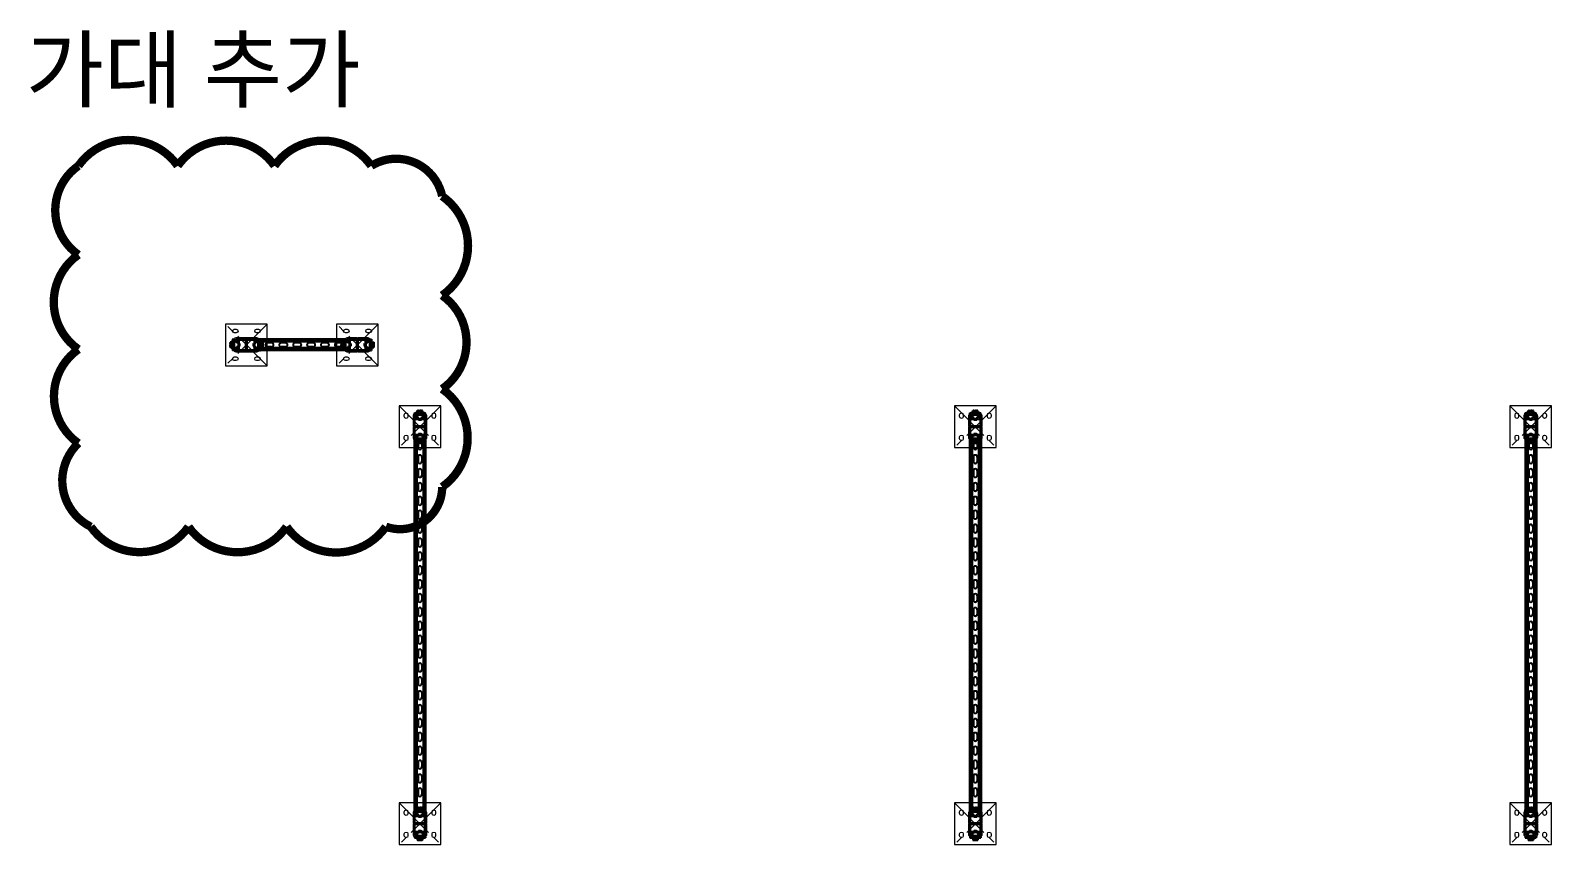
# Model space of a CAD drawing. Header units: millimetres. Extents: x 61566 to 504600, y -69328 to 118800.
# Drawn here: x 412497 to 417975, y 70875 to 73808 of the extents above; entities that cross this region are included whole.
import ezdxf
from ezdxf.enums import TextEntityAlignment as Align

# ---------------------------------------------------------------- set-up
doc = ezdxf.new("R2010")
doc.units = ezdxf.units.MM
doc.header["$LTSCALE"] = 200
doc.linetypes.add('CENTER2', pattern=[1.125, 0.75, -0.125, 0.125, -0.125])
doc.linetypes.add('phl_thick', pattern=[0])
doc.layers.get('DEFPOINTS').update_dxf_attribs({"color": 137})
doc.layers.add('@@P3_P4 환상망 SUPPORT', color=4, linetype='Continuous')
doc.styles.add('SUNJIN', font='malgun.ttf')

# ---------------------------------------------------------------- blocks, each defined once
blk = doc.blocks.new('A$Cd080613a')
at = {"layer": '@@P3_P4 환상망 SUPPORT', "color": 2, "linetype": 'phl_thick'}
for p, q in [((-20, 4.434), (-18.540497, 4.434)), ((-20, 1.034), (-20, 4.434)), ((-20, 1.034), (-18.540497, 1.034)), ((-18.540497, 4.434), (-11.18034, 4.434)), ((-18.540497, 1.034), (-18.540497, 4.434)), ((-18.540497, 1.034), (-11.18034, 1.034)), ((-13.5, 0), (-13.5, 1.034)), ((-13.5, 0), (-8, 0)), ((-11.18034, 4.434), (-10.999621, 4.526016)), ((-11.18034, 1.034), (-11.18034, 4.434)), ((-11.18034, 1.034), (-8.008727, 1.034)), ((-10.999621, 4.526016), (-10.817799, 4.607405)), ((-10.817799, 4.607405), (-10.635521, 4.678167)), ((-10.635521, 4.678167), (-10.453605, 4.738253)), ((-10.5, -10.466), (-10.5, 0)), ((-10.453605, 4.738253), (-10.273729, 4.787376)), ((-10.309559, 6.434007), (10.309559, 6.434007)), ((-10.273729, 4.787376), (-10.096742, 4.825514)), ((-10.096742, 4.825514), (-9.923378, 4.852767)), ((-9.923378, 4.852767), (-9.754732, 4.869109)), ((-9.754732, 4.869109), (-9.592018, 4.874416)), ((-9.43597, 4.869011), (-9.592018, 4.874416)), ((-9.45, 12.285517), (-8.5, 12.834)), ((-9.45, 12.285517), (-9.425949, 12.285517)), ((-9.45, 6.434), (-9.45, 12.285517)), ((-9.286802, 4.852541), (-9.43597, 4.869011)), ((-9.425949, 12.285517), (-9.225178, 12.382765)), ((-9.425949, 6.434), (-9.425949, 12.285517)), ((-9.14507, 4.825103), (-9.286802, 4.852541)), ((-9.225178, 12.382765), (-9.028632, 12.46982)), ((-9.011345, 4.786714), (-9.14507, 4.825103)), ((-9.028632, 12.46982), (-8.835734, 12.547031)), ((-8.886751, 4.737605), (-9.011345, 4.786714)), ((-8.771402, 4.677806), (-8.886751, 4.737605)), ((-8.835734, 12.547031), (-8.645934, 12.614685)), ((-8.66519, 4.60729), (-8.771402, 4.677806)), ((-8.568009, 4.52603), (-8.66519, 4.60729)), ((-8.645934, 12.614685), (-8.458704, 12.673015)), ((-8.479752, 4.434), (-8.568009, 4.52603)), ((-8.5, 12.834), (8.5, 12.834)), ((-8.383024, 4.342905), (-8.479752, 4.434)), ((-8.479752, 4.434), (8.479752, 4.434)), ((-8.458704, 12.673015), (-8.273532, 12.722205)), ((-8.298335, 4.244727), (-8.383024, 4.342905)), ((-8.225616, 4.140826), (-8.298335, 4.244727)), ((-8.273532, 12.722205), (-8.089918, 12.762387)), ((-8.164452, 4.032743), (-8.225616, 4.140826)), ((-8.114311, 3.921798), (-8.164452, 4.032743)), ((-8.073442, 3.805669), (-8.114311, 3.921798)), ((-8.089918, 12.762387), (-7.907369, 12.793645)), ((-8.041426, 3.683749), (-8.073442, 3.805669)), ((-8.018427, 3.556566), (-8.041426, 3.683749)), ((-8.004602, 3.42465), (-8.018427, 3.556566)), ((-8.006255, 0.977988), (-8.008727, 1.034)), ((-8.004136, 0.924002), (-8.006255, 0.977988)), ((-8.000031, 3.288557), (-8.004602, 3.42465)), ((-8.002394, 0.872075), (-8.004136, 0.924002)), ((-8.001102, 0.822352), (-8.002394, 0.872075)), ((-8.000288, 0.774408), (-8.001102, 0.822352)), ((-8, 0.727727), (-8.000288, 0.774408)), ((-8, -0.157176), (-8, 3.288561)), ((-7.997347, 2.169936), (-8, 2.238707)), ((-7.989459, 2.102767), (-7.997347, 2.169936)), ((-7.976272, 2.037446), (-7.989459, 2.102767)), ((-7.957771, 1.974207), (-7.976272, 2.037446)), ((-7.934047, 1.913249), (-7.957771, 1.974207)), ((-7.905217, 1.854768), (-7.934047, 1.913249)), ((-7.907369, 12.793645), (-7.725397, 12.816016)), ((-7.871396, 1.798956), (-7.905217, 1.854768)), ((-7.832213, 1.745381), (-7.871396, 1.798956)), ((-7.78686, 1.693336), (-7.832213, 1.745381)), ((-7.735268, 1.643293), (-7.78686, 1.693336)), ((-7.677382, 1.595741), (-7.735268, 1.643293)), ((-7.725397, 12.816016), (-7.543511, 12.829488)), ((-7.613221, 1.551128), (-7.677382, 1.595741)), ((-7.54299, 1.509804), (-7.613221, 1.551128)), ((-7.543511, 12.829488), (-7.361216, 12.834)), ((-7.466933, 1.472099), (-7.54299, 1.509804)), ((-7.385253, 1.438355), (-7.466933, 1.472099)), ((-7.298238, 1.408783), (-7.385253, 1.438355)), ((-7.17892, 12.829488), (-7.361216, 12.834)), ((-7.206336, 1.383563), (-7.298238, 1.408783)), ((-7.110023, 1.362871), (-7.206336, 1.383563)), ((-6.997035, 12.816016), (-7.17892, 12.829488)), ((-7.009788, 1.34687), (-7.110023, 1.362871)), ((-6.90625, 1.335597), (-7.009788, 1.34687)), ((-6.815063, 12.793645), (-6.997035, 12.816016)), ((-6.800099, 1.329011), (-6.90625, 1.335597)), ((-6.632514, 12.762387), (-6.815063, 12.793645)), ((-6.691977, 1.327135), (-6.800099, 1.329011)), ((-6.691977, 1.327135), (-6.581325, 1.329907)), ((-6.4489, 12.722205), (-6.632514, 12.762387)), ((-6.581325, 1.329907), (-6.467915, 1.337363)), ((-6.467915, 1.337363), (-6.352408, 1.349526)), ((-6.263728, 12.673015), (-6.4489, 12.722205)), ((-6.352408, 1.349526), (-6.235472, 1.366419)), ((-6.076497, 12.614685), (-6.263728, 12.673015)), ((-6.235472, 1.366419), (-6.117777, 1.387979)), ((-6.117777, 1.387979), (-6, 1.414014)), ((-5.886698, 12.547031), (-6.076497, 12.614685)), ((-6, 1.414014), (-5.30323, 1.57262)), ((-6, -1.216), (-6, 1.414014)), ((-5.6938, 12.46982), (-5.886698, 12.547031)), ((-5.497254, 12.382765), (-5.6938, 12.46982)), ((-5.296482, 12.285517), (-5.497254, 12.382765)), ((-5.30323, 1.57262), (-4.617331, 1.711087)), ((-5.296482, 12.285517), (-4.129467, 12.285517)), ((-5.296482, 6.434), (-5.296482, 12.285517)), ((-4.617331, 1.711087), (-3.940787, 1.829986)), ((-4.129467, 12.285517), (-3.727924, 12.382765)), ((-4.129467, 6.434), (-4.129467, 12.285517)), ((-3.940787, 1.829986), (-3.272149, 1.929801)), ((-3.727924, 12.382765), (-3.334832, 12.46982)), ((-3.334832, 12.46982), (-2.949037, 12.547031)), ((-3.272149, 1.929801), (-2.610019, 2.010935)), ((-2.949037, 12.547031), (-2.569437, 12.614685)), ((-2.610019, 2.010935), (-1.953047, 2.07371)), ((-2.569437, 12.614685), (-2.194977, 12.673015)), ((-2.194977, 12.673015), (-1.824632, 12.722205)), ((-1.953047, 2.07371), (-1.299912, 2.118373)), ((-1.824632, 12.722205), (-1.457404, 12.762387)), ((-1.457404, 12.762387), (-1.092307, 12.793645)), ((-1.299912, 2.118373), (-0.649322, 2.145102)), ((-1.092307, 12.793645), (-0.728363, 12.816016)), ((-0.728363, 12.816016), (-0.364591, 12.829488)), ((-0.649322, 2.145102), (0, 2.154)), ((-0.364591, 12.829488), (0, 12.834)), ((0.364591, 12.829488), (0, 12.834)), ((0.649322, 2.145102), (0, 2.154)), ((0.728363, 12.816016), (0.364591, 12.829488)), ((1.299912, 2.118373), (0.649322, 2.145102)), ((1.092307, 12.793645), (0.728363, 12.816016)), ((1.457404, 12.762387), (1.092307, 12.793645)), ((1.953047, 2.07371), (1.299912, 2.118373)), ((1.824632, 12.722205), (1.457404, 12.762387)), ((2.194977, 12.673015), (1.824632, 12.722205)), ((2.610019, 2.010935), (1.953047, 2.07371)), ((2.569437, 12.614685), (2.194977, 12.673015)), ((2.949037, 12.547031), (2.569437, 12.614685)), ((3.272149, 1.929801), (2.610019, 2.010935)), ((3.334832, 12.46982), (2.949037, 12.547031)), ((3.940787, 1.829986), (3.272149, 1.929801)), ((3.727924, 12.382765), (3.334832, 12.46982)), ((4.129467, 12.285517), (3.727924, 12.382765)), ((4.617331, 1.711087), (3.940787, 1.829986)), ((4.129467, 12.285517), (5.296482, 12.285517)), ((4.129467, 6.434), (4.129467, 12.285517)), ((5.30323, 1.57262), (4.617331, 1.711087)), ((5.296482, 12.285517), (5.517089, 12.391922)), ((5.296482, 6.434), (5.296482, 12.285517)), ((6, 1.414014), (5.30323, 1.57262)), ((5.517089, 12.391922), (5.732653, 12.48604)), ((5.732653, 12.48604), (5.943938, 12.568319)), ((5.943938, 12.568319), (6.151669, 12.639125)), ((6.117777, 1.387979), (6, 1.414014)), ((6, -1.216), (6, 1.414014)), ((6.235472, 1.366419), (6.117777, 1.387979)), ((6.151669, 12.639125), (6.356539, 12.698744)), ((6.352408, 1.349526), (6.235472, 1.366419)), ((6.467915, 1.337363), (6.352408, 1.349526)), ((6.356539, 12.698744), (6.559224, 12.747389)), ((6.581325, 1.329907), (6.467915, 1.337363)), ((6.559224, 12.747389), (6.760381, 12.785202)), ((6.691977, 1.327135), (6.581325, 1.329907)), ((6.691977, 1.327135), (6.800099, 1.329011)), ((6.760381, 12.785202), (6.960663, 12.812253)), ((6.800099, 1.329011), (6.90625, 1.335597)), ((6.90625, 1.335597), (7.009788, 1.34687)), ((6.960663, 12.812253), (7.160721, 12.828542)), ((7.009788, 1.34687), (7.110023, 1.362871)), ((7.110023, 1.362871), (7.206336, 1.383563)), ((7.160721, 12.828542), (7.361216, 12.834)), ((7.206336, 1.383563), (7.298238, 1.408783)), ((7.298238, 1.408783), (7.385253, 1.438355)), ((7.583949, 12.827266), (7.361216, 12.834)), ((7.385253, 1.438355), (7.466933, 1.472099)), ((7.466933, 1.472099), (7.54299, 1.509804)), ((7.54299, 1.509804), (7.613221, 1.551128)), ((7.806234, 12.80717), (7.583949, 12.827266)), ((7.613221, 1.551128), (7.677382, 1.595741)), ((7.677382, 1.595741), (7.735268, 1.643293)), ((7.735268, 1.643293), (7.78686, 1.693336)), ((7.78686, 1.693336), (7.832213, 1.745381)), ((8.028974, 12.773795), (7.806234, 12.80717)), ((7.832213, 1.745381), (7.871395, 1.798957)), ((7.871395, 1.798957), (7.905217, 1.854768)), ((7.905217, 1.854768), (7.934047, 1.913249)), ((7.934047, 1.913249), (7.957771, 1.974207)), ((7.957771, 1.974207), (7.976272, 2.037446)), ((7.976272, 2.037446), (7.989459, 2.102767)), ((7.989459, 2.102767), (7.997347, 2.169936)), ((7.997347, 2.169936), (8, 2.238707)), ((8, 3.288561), (8.004602, 3.42465)), ((8, -0.157176), (8, 3.288561)), ((8, 0.727727), (8.000288, 0.774408)), ((8, 0), (13.5, 0)), ((8.000288, 0.774408), (8.001102, 0.822352)), ((8.001102, 0.822352), (8.002394, 0.872075)), ((8.002394, 0.872075), (8.004128, 0.923982)), ((8.004128, 0.923982), (8.006255, 0.977988)), ((8.004602, 3.42465), (8.018427, 3.556566)), ((8.006255, 0.977988), (8.008727, 1.034)), ((8.008727, 1.034), (20, 1.034)), ((8.018427, 3.556566), (8.041426, 3.683749)), ((8.253062, 12.727113), (8.028974, 12.773795)), ((8.041426, 3.683749), (8.073442, 3.805669)), ((8.073442, 3.805669), (8.114311, 3.921798)), ((8.114311, 3.921798), (8.164452, 4.032743)), ((8.164452, 4.032743), (8.225616, 4.140826)), ((8.225616, 4.140826), (8.298335, 4.244727)), ((8.479397, 12.666988), (8.253062, 12.727113)), ((8.298335, 4.244727), (8.383024, 4.342905)), ((8.383024, 4.342905), (8.4798, 4.433966)), ((8.70889, 12.593179), (8.479397, 12.666988)), ((8.479752, 4.434), (8.567993, 4.526015)), ((9.45, 12.285517), (8.5, 12.834)), ((8.567993, 4.526015), (8.665364, 4.607404)), ((8.665364, 4.607404), (8.772082, 4.678167)), ((8.942483, 12.505333), (8.70889, 12.593179)), ((8.772082, 4.678167), (8.888251, 4.738253)), ((8.888251, 4.738253), (9.013275, 4.787375)), ((9.181157, 12.402978), (8.942483, 12.505333)), ((9.013275, 4.787375), (9.146859, 4.825513)), ((9.146859, 4.825513), (9.288848, 4.852767)), ((9.425949, 12.285517), (9.181157, 12.402978)), ((9.288848, 4.852767), (9.438622, 4.869109)), ((9.425949, 12.285517), (9.45, 12.285517)), ((9.425949, 6.434), (9.425949, 12.285517)), ((9.438622, 4.869109), (9.595039, 4.874416)), ((9.45, 6.434), (9.45, 12.285517)), ((9.757758, 4.869011), (9.595039, 4.874416)), ((9.925931, 4.852541), (9.757758, 4.869011)), ((10.099052, 4.825103), (9.925931, 4.852541)), ((10.276366, 4.786714), (10.099052, 4.825103)), ((10.45592, 4.737606), (10.276366, 4.786714)), ((10.63676, 4.677807), (10.45592, 4.737606)), ((10.5, -10.466), (10.5, 0)), ((10.81822, 4.607291), (10.63676, 4.677807)), ((10.999636, 4.526031), (10.81822, 4.607291)), ((11.18034, 4.434), (10.999636, 4.526031)), ((11.18034, 4.434), (18.540497, 4.434)), ((11.18034, 1.034), (11.18034, 4.434)), ((13.5, 0), (13.5, 1.034)), ((18.540497, 4.434), (20, 4.434)), ((18.540497, 1.034), (18.540497, 4.434)), ((20, 1.034), (20, 4.434)), ((-17.5, -10.466), (-6.800735, -10.466)), ((-17.5, -18.466001), (-17.5, -10.466)), ((-17.5, -18.466001), (17.5, -18.466001)), ((-6.800735, -16.249999), (-6.800735, -10.466)), ((-6.800735, -16.249999), (6.800735, -16.249999)), ((-6, -1.216), (6, -1.216)), ((-5, -20.63), (-5, -18.466001)), ((-4.064, -21.565999), (-5, -20.63)), ((-5, -20.63), (5, -20.63)), ((-4.064, -21.565999), (4.064, -21.565999)), ((4.064, -21.565999), (5, -20.63)), ((5, -20.63), (5, -18.466001)), ((6.800735, -10.466), (17.5, -10.466)), ((6.800735, -16.249999), (6.800735, -10.466)), ((14.5, -18.466001), (14.5, -10.466)), ((17.5, -18.466001), (17.5, -10.466))]:
    blk.add_line(p, q, dxfattribs=at)
for centre, start, end in [((-10.309559, -0.066037), 90.000000636, 136.186859386), ((10.309559, -0.066037), 43.813140614, 89.999999364)]:
    blk.add_arc(centre, 6.500044, start, end, dxfattribs=at)
for centre, start_param, end_param in [((-6, -0.157176), 3.1415926536, 4.7123889763), ((6, -0.157176), 4.7123889844, 6.2831853072)]:
    blk.add_ellipse(centre, major_axis=(2, 0), ratio=0.529412, start_param=start_param, end_param=end_param, dxfattribs=at)
blk = doc.blocks.new('A$Cbd301f87')
at = {"layer": '@@P3_P4 환상망 SUPPORT', "color": 5, "linetype": 'Continuous', "lineweight": 0, "extrusion": (2.22045e-16, 1, -2.22045e-16)}
for p, q in [((-75, 129), (75, 129)), ((-75, -21), (-75, 129)), ((75, 129), (75, -21)), ((-56.5, 97.5), (-56.5, 90.5)), ((-43.5, 90.5), (-43.5, 97.5)), ((-25, 55), (-25, 92)), ((-21, 55), (-25, 55)), ((-21, 92), (-21, 55)), ((-17, 100), (17, 100)), ((17, 96), (-17, 96)), ((21, 55), (21, 92)), ((25, 55), (21, 55)), ((25, 92), (25, 55)), ((43.5, 97.5), (43.5, 90.5)), ((56.5, 90.5), (56.5, 97.5)), ((-56.5, 17.5), (-56.5, 10.5)), ((-43.5, 10.5), (-43.5, 17.5)), ((-25, 16), (-25, 53)), ((-25, 53), (-21, 53)), ((-21, 53), (-21, 16)), ((-17, 12), (17, 12)), ((17, 8), (-17, 8)), ((21, 16), (21, 53)), ((21, 53), (25, 53)), ((25, 53), (25, 16)), ((43.5, 17.5), (43.5, 10.5)), ((56.5, 10.5), (56.5, 17.5)), ((75, -21), (-75, -21))]:
    blk.add_line(p, q, dxfattribs=at)
at = {"layer": '@@P3_P4 환상망 SUPPORT', "color": 10, "linetype": 'CENTER2', "lineweight": 0, "extrusion": (2.22045e-16, 1, -2.22045e-16)}
for p, q in [((-75, 129), (75, -21)), ((75, 129), (-75, -21))]:
    blk.add_line(p, q, dxfattribs=at)
at = {"layer": '@@P3_P4 환상망 SUPPORT', "color": 5, "linetype": 'Continuous', "lineweight": 0}
blk.add_circle((15, 90), 4, dxfattribs=at)
at = {"layer": '@@P3_P4 환상망 SUPPORT', "color": 5, "linetype": 'Continuous', "lineweight": 0, "extrusion": (-4.93038e-32, -2.22045e-16, -1)}
blk.add_circle((15, 18), 4, dxfattribs=at)
at = {"layer": '@@P3_P4 환상망 SUPPORT', "color": 5, "linetype": 'Continuous', "lineweight": 0}
for centre, radius, start, end in [((-50, 97.5), 6.5, 0, 180), ((-50, 90.5), 6.5, 180, 0), ((-17, 92), 4, 90, 180), ((17, 92), 4, 0, 90), ((50, 97.5), 6.5, 0, 180), ((50, 90.5), 6.5, 180, 0), ((-50, 17.5), 6.5, 0, 180), ((-50, 10.5), 6.5, 180, 0), ((-17, 16), 4, 180, 270), ((17, 16), 4, 270, 0), ((50, 17.5), 6.5, 0, 180), ((50, 10.5), 6.5, 180, 0)]:
    blk.add_arc(centre, radius, start, end, dxfattribs=at)
at = {"layer": '@@P3_P4 환상망 SUPPORT', "color": 5, "linetype": 'Continuous', "lineweight": 0, "extrusion": (-4.93038e-32, -2.22045e-16, -1)}
for centre, start, end in [((17, 92), 0, 90), ((-17, 92), 90, 180), ((17, 16), 270, 0), ((-17, 16), 180, 270)]:
    blk.add_arc(centre, 8, start, end, dxfattribs=at)
at = {"layer": '@@P3_P4 환상망 SUPPORT', "color": 2, "linetype": 'Continuous', "xscale": -1}
blk.add_blockref('A$Cd080613a', (0, 100), dxfattribs=at)
at = {"layer": '@@P3_P4 환상망 SUPPORT', "color": 2, "linetype": 'Continuous', "rotation": 180}
blk.add_blockref('A$Cd080613a', (0, 8), dxfattribs=at)
blk = doc.blocks.new('A$C5ad7675c')
at = {"layer": '@@P3_P4 환상망 SUPPORT', "linetype": 'phl_thick'}
for p, q in [((-20.5, 31.329156), (-20.5, 36.1)), ((-20.5, 4.099998), (-20.5, 29.670844)), ((-18, 4.099998), (-18, 36.1)), ((-16.4, 2.5), (16.4, 2.5)), ((-15.6, 41), (-15.1, 41)), ((-15.6, 38.5), (-15.1, 38.5)), ((-13.5, 33.5), (-13.5, 36.9)), ((-13.5, 33.5), (-11, 33.5)), ((-11, 33.5), (-11, 36.9)), ((11, 33.5), (11, 36.9)), ((11, 33.5), (13.5, 33.5)), ((13.5, 33.5), (13.5, 36.9)), ((15.1, 41), (15.6, 41)), ((15.1, 38.5), (15.6, 38.5)), ((18, 4.099998), (18, 36.1)), ((20.5, 31.329156), (20.5, 36.1)), ((20.5, 4.099998), (20.5, 29.670844)), ((-20.5, -29.670845), (-20.5, -4.099998)), ((-20.5, -36.099998), (-20.5, -31.329155)), ((-18, -36.099998), (-18, -4.099998)), ((-16.4, -2.5), (16.4, -2.5)), ((-15.6, -38.5), (-15.1, -38.5)), ((-15.6, -41), (-15.1, -41)), ((-13.5, -33.5), (-11, -33.5)), ((-13.5, -36.900002), (-13.5, -33.5)), ((-11, -36.900002), (-11, -33.5)), ((11, -33.5), (13.5, -33.5)), ((11, -36.900002), (11, -33.5)), ((13.5, -36.900002), (13.5, -33.5)), ((15.1, -38.5), (15.6, -38.5)), ((15.1, -41), (15.6, -41)), ((18, -36.099998), (18, -4.099998)), ((20.5, -29.670845), (20.5, -4.099998)), ((20.5, -36.099998), (20.5, -31.329155))]:
    blk.add_line(p, q, dxfattribs=at)
for centre, radius, start, end in [((-19.25, 31.329156), 1.250001, 180, 213.557307364), ((-15.6, 36.1), 4.9, 89.999999912, 180), ((-19.25, 29.670844), 1.25, 146.442689657, 180), ((-16.4, 4.1), 4.1, 180, 270.000005194), ((-16.4, -4.1), 4.1, 89.999994806, 180), ((-20.5, 30.5), 0.25, 326.44268655, 33.55731345), ((-15.6, 36.1), 2.4, 90.000009503, 180), ((-16.4, 4.1), 1.6, 180, 270.000013671), ((-15.1, 36.9), 4.1, 0, 89.999999863), ((-15.1, 36.9), 1.6, 0, 90.000013671), ((15.1, 36.9), 4.1, 90.000000137, 180), ((15.1, 36.9), 1.6, 89.999986329, 180), ((15.6, 36.1), 4.9, 0, 90.000000087), ((15.6, 36.1), 2.4, 0, 89.999990497), ((16.4, 4.1), 1.6, 269.999986329, 0), ((16.4, 4.1), 4.1, 269.999994806, 0), ((16.4, -4.1), 4.1, 0, 90.000005194), ((20.5, 30.5), 0.25, 146.44268655, 213.55731345), ((19.25, 31.329156), 1.25, 326.442689657, 0), ((19.25, 29.670844), 1.250001, 0, 33.557307364), ((-19.25, -29.670844), 1.250001, 180.000058006, 213.55738022), ((-19.25, -31.329156), 1.25, 146.442616801, 180), ((-15.6, -36.1), 4.9, 180, 269.999995627), ((-20.5, -30.5), 0.25, 326.443050827, 33.556949173), ((-16.4, -4.1), 1.6, 89.999986329, 180), ((-15.6, -36.1), 2.4, 180, 269.999990497), ((-15.1, -36.9), 1.6, 269.999986329, 0), ((-15.1, -36.9), 4.1, 269.999994806, 0), ((15.1, -36.9), 4.1, 180, 270.000005194), ((15.1, -36.9), 1.6, 180, 270.000013671), ((15.6, -36.1), 2.4, 270.000009503, 0), ((15.6, -36.1), 4.9, 270.000004373, 0), ((16.4, -4.1), 1.6, 0, 90.000013671), ((20.5, -30.5), 0.25, 146.443050827, 213.556949173), ((19.25, -29.670844), 1.25, 326.442616801, 0), ((19.25, -31.329156), 1.250001, 0.000058006, 33.55738022)]:
    blk.add_arc(centre, radius, start, end, dxfattribs=at)
blk = doc.blocks.new('*U3925')
at = {"layer": '@@P3_P4 환상망 SUPPORT', "linetype": 'phl_thick'}
for p, q in [((-20.5, 0), (-20.5, 1346.1)), ((-15.6, 0), (-15.6, 1346.1)), ((-15.1, 0), (-15.1, 1346.1)), ((-11, 0), (-11, 1346.1)), ((11, 0), (11, 1346.1)), ((15.1, 0), (15.1, 1346.1)), ((15.6, 0), (15.6, 1346.1)), ((20.5, 0), (20.5, 1346.1)), ((-7, 1267), (-7, 1283)), ((7, 1267), (7, 1283)), ((-7, 1217), (-7, 1233)), ((7, 1217), (7, 1233)), ((-7, 1167), (-7, 1183)), ((7, 1167), (7, 1183)), ((-7, 1117), (-7, 1133)), ((7, 1117), (7, 1133)), ((-7, 1067), (-7, 1083)), ((7, 1067), (7, 1083)), ((-7, 1017), (-7, 1033)), ((7, 1017), (7, 1033)), ((-7, 967), (-7, 983)), ((-7, 917), (-7, 933)), ((7, 967), (7, 983)), ((7, 917), (7, 933)), ((-7, 867), (-7, 883)), ((7, 867), (7, 883)), ((-7, 817), (-7, 833)), ((7, 817), (7, 833)), ((-7, 767), (-7, 783)), ((7, 767), (7, 783)), ((-7, 717), (-7, 733)), ((7, 717), (7, 733)), ((-7, 667), (-7, 683)), ((7, 667), (7, 683)), ((-7, 617), (-7, 633)), ((7, 617), (7, 633)), ((-7, 567), (-7, 583)), ((7, 567), (7, 583)), ((-7, 517), (-7, 533)), ((7, 517), (7, 533)), ((-7, 467), (-7, 483)), ((7, 467), (7, 483)), ((-7, 417), (-7, 433)), ((7, 417), (7, 433)), ((-7, 367), (-7, 383)), ((-7, 317), (-7, 333)), ((7, 367), (7, 383)), ((7, 317), (7, 333)), ((-7, 267), (-7, 283)), ((7, 267), (7, 283)), ((-7, 217), (-7, 233)), ((7, 217), (7, 233)), ((-7, 167), (-7, 183)), ((7, 167), (7, 183)), ((-7, 117), (-7, 133)), ((7, 117), (7, 133)), ((-7, 67), (-7, 83)), ((7, 67), (7, 83)), ((-7, 17), (-7, 33)), ((7, 17), (7, 33))]:
    blk.add_line(p, q, dxfattribs=at)
at = {"layer": '@@P3_P4 환상망 SUPPORT', "linetype": 'Continuous'}
for p, q in [((-20.5, 1346.1), (20.5, 1346.1)), ((-20.5, 0), (20.5, 0))]:
    blk.add_line(p, q, dxfattribs=at)
at = {"layer": '@@P3_P4 환상망 SUPPORT', "linetype": 'phl_thick'}
for centre, start, end in [((0, 1283), 0.0003, 180.0003), ((0, 1267), 180.0003, 0.0003), ((0, 1233), 0.0003, 180.0003), ((0, 1217), 180.0003, 0.0003), ((0, 1183), 0.0003, 180.0003), ((0, 1167), 180.0003, 0.0003), ((0, 1133), 0.0003, 180.0003), ((0, 1117), 180.0003, 0.0003), ((0, 1083), 0.0003, 180.0003), ((0, 1067), 180.0003, 0.0003), ((0, 1033), 0.0003, 180.0003), ((0, 1017), 180.0003, 0.0003), ((0, 983), 0.0003, 180.0003), ((0, 967), 180.0003, 0.0003), ((0, 933), 0.0003, 180.0003), ((0, 917), 180.0003, 0.0003), ((0, 883), 0.0003, 180.0003), ((0, 867), 180.0003, 0.0003), ((0, 833), 0.0003, 180.0003), ((0, 817), 180.0003, 0.0003), ((0, 783), 0.0003, 180.0003), ((0, 767), 180.0003, 0.0003), ((0, 733), 0.0003, 180.0003), ((0, 717), 180.0003, 0.0003), ((0, 683), 0.0003, 180.0003), ((0, 667), 180.0003, 0.0003), ((0, 633), 0.0003, 180.0003), ((0, 617), 180.0003, 0.0003), ((0, 583), 0.0003, 180.0003), ((0, 567), 180.0003, 0.0003), ((0, 533), 0.0003, 180.0003), ((0, 517), 180.0003, 0.0003), ((0, 483), 0.0003, 180.0003), ((0, 467), 180.0003, 0.0003), ((0, 433), 0.0003, 180.0003), ((0, 417), 180.0003, 0.0003), ((0, 383), 0.0003, 180.0003), ((0, 367), 180.0003, 0.0003), ((0, 333), 0.0003, 180.0003), ((0, 317), 180.0003, 0.0003), ((0, 283), 0.0003, 180.0003), ((0, 267), 180.0003, 0.0003), ((0, 233), 0.0003, 180.0003), ((0, 217), 180.0003, 0.0003), ((0, 183), 0.0003, 180.0003), ((0, 167), 180.0003, 0.0003), ((0, 133), 0.0003, 180.0003), ((0, 117), 180.0003, 0.0003), ((0, 83), 0.0003, 180.0003), ((0, 67), 180.0003, 0.0003), ((0, 33), 0.0003, 180.0003), ((0, 17), 180.0003, 0.0003)]:
    blk.add_arc(centre, 7, start, end, dxfattribs=at)
blk = doc.blocks.new('*U3921')
at = {"layer": '@@P3_P4 환상망 SUPPORT', "linetype": 'phl_thick'}
for p, q in [((-20.5, 0), (-20.5, 316)), ((-15.6, 0), (-15.6, 316)), ((-15.1, 0), (-15.1, 316)), ((-11, 0), (-11, 316)), ((-7, 267), (-7, 283)), ((7, 267), (7, 283)), ((11, 0), (11, 316)), ((15.1, 0), (15.1, 316)), ((15.6, 0), (15.6, 316)), ((20.5, 0), (20.5, 316)), ((-7, 217), (-7, 233)), ((7, 217), (7, 233)), ((-7, 167), (-7, 183)), ((7, 167), (7, 183)), ((-7, 117), (-7, 133)), ((7, 117), (7, 133)), ((-7, 67), (-7, 83)), ((7, 67), (7, 83)), ((-7, 17), (-7, 33)), ((7, 17), (7, 33))]:
    blk.add_line(p, q, dxfattribs=at)
at = {"layer": '@@P3_P4 환상망 SUPPORT', "linetype": 'Continuous'}
for p, q in [((-20.5, 316), (20.5, 316)), ((-20.5, 0), (20.5, 0))]:
    blk.add_line(p, q, dxfattribs=at)
at = {"layer": '@@P3_P4 환상망 SUPPORT', "linetype": 'phl_thick'}
for centre, start, end in [((0, 283.000037), 0.000306258, 180.000306258), ((0, 266.999963), 180.000306258, 0.000306258), ((0, 233.000037), 0.000306258, 180.000306258), ((0, 216.999963), 180.000306258, 0.000306258), ((0, 183.000037), 0.000306258, 180.000306258), ((0, 166.999963), 180.000306258, 0.000306258), ((0, 133.000037), 0.000306258, 180.000306258), ((0, 116.999963), 180.000306258, 0.000306258), ((0, 83.000037), 0.000306258, 180.000306258), ((0, 66.999963), 180.000306258, 0.000306258), ((0, 33.000037), 0.000306258, 180.000306258), ((0, 16.999963), 180.000306258, 0.000306258)]:
    blk.add_arc(centre, 7, start, end, dxfattribs=at)

msp = doc.modelspace()

# ---------------------------------------------------------------- linework, layer by layer
at = {"layer": 'DEFPOINTS', "color": 6, "const_width": 30}
msp.add_lwpolyline([(413027.7, 73320, -0.5206), (413376.4, 73320, -0.5206), (413724.7, 73320, -0.5206), (413980, 73210.8, -0.5206), (413980, 72853.1, -0.5206), (413980, 72516.2, -0.5206), (413980, 72163.3, -0.5206), (413777.3, 72020, -0.5206), (413419.9, 72020, -0.5206), (413066.6, 72020, -0.5206), (412714.5, 72020, -0.5206), (412670, 72320.7, -0.5206), (412670, 72659, -0.5206), (412670, 72999.7, -0.5206), (412670, 73320, -0.5206)], format="xyb", close=True, dxfattribs=at)

# ---------------------------------------------------------------- block references
at = {"layer": '@@P3_P4 환상망 SUPPORT', "linetype": 'Continuous', "xscale": -1}
for name, p, rotation in [('A$Cbd301f87', (413221, 72675), 269.9999999999998), ('A$Cbd301f87', (413621, 72675), 269.9999999999998), ('A$C5ad7675c', (413275, 72675), 269.9999999999998), ('A$C5ad7675c', (413675, 72675), 269.9999999999998), ('A$Cbd301f87', (413900, 72326), 359.9999999999998), ('A$C5ad7675c', (413900, 72380), 359.9999999999998), ('A$Cbd301f87', (415900, 72326), 359.9999999999998), ('A$C5ad7675c', (415900, 72380), 359.9999999999998), ('A$Cbd301f87', (417900, 72326), 359.9999999999998), ('A$C5ad7675c', (417900, 72380), 359.9999999999998), ('A$Cbd301f87', (413900, 70895.9), 359.9999999999998), ('A$Cbd301f87', (415900, 70895.9), 359.9999999999998), ('A$Cbd301f87', (417900, 70895.9), 359.9999999999998), ('A$C5ad7675c', (413900, 70949.9), 359.9999999999998), ('A$C5ad7675c', (415900, 70949.9), 359.9999999999998), ('A$C5ad7675c', (417900, 70949.9), 359.9999999999998)]:
    msp.add_blockref(name, p, dxfattribs=dict(at, rotation=rotation))
at = {"layer": '@@P3_P4 환상망 SUPPORT', "linetype": 'Continuous'}
for name, p, rotation in [('*U3921', (413633, 72675), 89.99999999999997), ('*U3925', (413900, 72338), 180), ('*U3925', (415900, 72338), 180), ('*U3925', (417900, 72338), 180)]:
    msp.add_blockref(name, p, dxfattribs=dict(at, rotation=rotation))

# ---------------------------------------------------------------- texts
at = {"layer": 'DEFPOINTS', "color": 6, "style": 'SUNJIN'}
msp.add_text('가대 추가', height=225, dxfattribs=at).set_placement((412480.4, 73666.5), align=Align.MIDDLE_LEFT)

doc.saveas('drawing.dxf')
